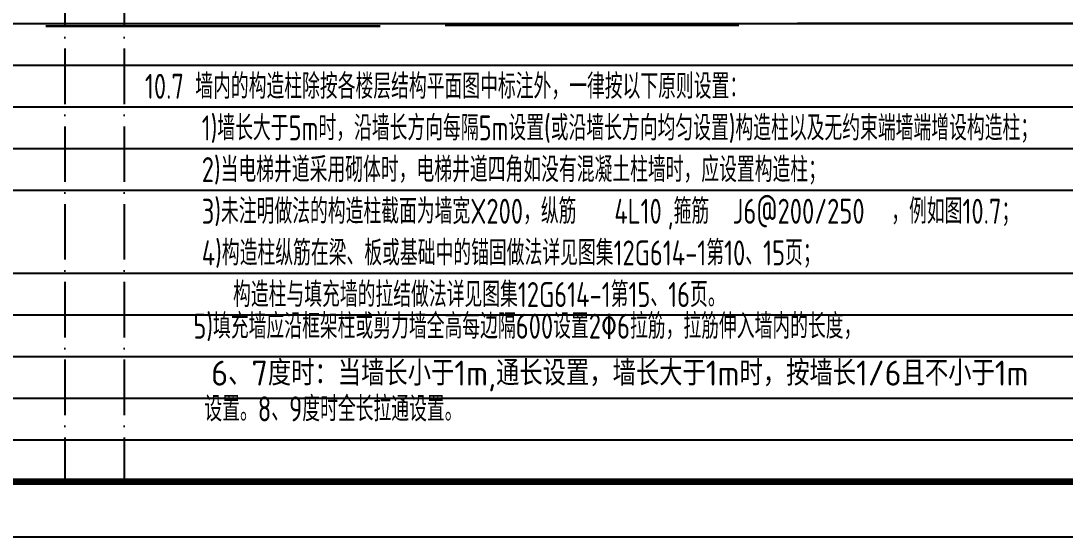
# Model space of a CAD drawing. Extents: x -1712635 to -854203, y -534641 to -21985.
# Drawn here: x -1576241 to -1557435, y -120393 to -111097 of the extents above; entities that cross this region are included whole.
import ezdxf
from ezdxf.enums import TextEntityAlignment as Align

# ---------------------------------------------------------------- set-up
doc = ezdxf.new("R2010")
doc.units = 0
doc.header["$LTSCALE"] = 1000
doc.linetypes.add('D1', pattern=[14, 10, -2, 0, -2])
doc.layers.get('Defpoints').update_dxf_attribs({"linetype": 'CONTINUOUS'})
doc.layers.add('C-SHET-TTLB', color=11, linetype='CONTINUOUS')
doc.layers.add('S-DETL-TEXT', color=7, linetype='CONTINUOUS')
doc.layers.add('S-1-TEXT', color=7, linetype='CONTINUOUS', lineweight=18)
doc.layers.add('S-1-修改', color=23, linetype='CONTINUOUS', lineweight=18)
doc.styles.add('TS', font='tssdeng.shx', dxfattribs={"width": 0.7, "bigfont": 'tssdchn.shx'})
doc.styles.add('TSSD_DIMENSION', font='Tssdeng.shx', dxfattribs={"width": 0.7, "bigfont": 'tssdchn.shx'})

msp = doc.modelspace()

# ---------------------------------------------------------------- linework, layer by layer
at = {"layer": 'C-SHET-TTLB'}
msp.add_lwpolyline([(-1490462.67, -60992.79), (-1490462.67, -120392.79), (-1595562.67, -120392.79), (-1595562.67, -60992.79)], close=True, dxfattribs=at)
at = {"layer": 'C-SHET-TTLB', "const_width": 120}
msp.add_lwpolyline([(-1593722.67, -61992.79), (-1491462.67, -61992.79), (-1491462.67, -119392.79), (-1593722.67, -119392.79)], close=True, dxfattribs=at)
at = {"layer": 'Defpoints', "color": 252, "linetype": 'D1', "ltscale": 0.1}
for p, q in [((-1575450.67, -65392.79), (-1575450.67, -119392.79)), ((-1574378.67, -65392.79), (-1574378.67, -119392.79))]:
    msp.add_line(p, q, dxfattribs=at)
at = {"layer": 'Defpoints', "color": 252}
for p, q in [((-1593722.67, -111142.79), (-1520162.67, -111142.79)), ((-1593722.67, -111892.79), (-1520162.67, -111892.79)), ((-1593722.67, -112642.79), (-1520162.67, -112642.79)), ((-1593722.67, -113392.79), (-1520162.67, -113392.79)), ((-1593722.67, -114142.79), (-1520162.67, -114142.79)), ((-1593722.67, -115642.79), (-1520162.67, -115642.79)), ((-1593722.67, -116392.79), (-1520162.67, -116392.79)), ((-1593722.67, -117142.79), (-1520162.67, -117142.79)), ((-1593722.67, -117892.79), (-1520162.67, -117892.79)), ((-1593722.67, -118642.79), (-1520162.67, -118642.79))]:
    msp.add_line(p, q, dxfattribs=at)
at = {"layer": 'S-DETL-TEXT', "color": 0, "const_width": 40}
for points in [[(-1562259.25, -111142.79), (-1557029.77, -111142.79)], [(-1575793.17, -111190.42), (-1569768.67, -111190.42)], [(-1568601.65, -111173.12), (-1563306.62, -111173.12)]]:
    msp.add_lwpolyline(points, dxfattribs=at)

# ---------------------------------------------------------------- texts
at = {"layer": 'S-1-TEXT', "style": 'TS', "width": 0.75}
for s, p in [('10.7 墙内的构造柱除按各楼层结构平面图中标注外，一律按以下原则设置：', (-1574006.59, -112500.36)), ('1)墙长大于5m时，沿墙长方向每隔5m设置(或沿墙长方向均匀设置)构造柱以及无约束端墙端增设构造柱；', (-1572983.25, -113250.36)), ('2)当电梯井道采用砌体时，电梯井道四角如没有混凝土柱墙时，应设置构造柱；', (-1572983.25, -114000.36)), ('3)未注明做法的构造柱截面为墙宽X200，纵筋        ,箍筋                ，例如图10.7；', (-1572983.25, -114750.36)), ('4)构造柱纵筋在梁、板或基础中的锚固做法详见图集12G614-1第10、15页；', (-1572983.25, -115500.36)), ('构造柱与填充墙的拉结做法详见图集12G614-1第15、16页。', (-1572420.2, -116250.36))]:
    msp.add_text(s, height=450, dxfattribs=at).set_placement(p)
at = {"layer": 'S-1-TEXT', "style": 'TSSD_DIMENSION', "width": 0.75}
for s, p in [('5)填充墙应沿框架柱或剪力墙全高每边隔600设置2%%1306拉筋，拉筋伸入墙内的长度，', (-1573134.21, -116954.94)), ('设置。8、9度时全长拉通设置。', (-1572935.68, -118443.98))]:
    msp.add_text(s, height=450, dxfattribs=at).set_placement(p, align=Align.BOTTOM_LEFT)
at = {"layer": 'S-1-TEXT', "style": 'TSSD_DIMENSION', "width": 0.891472}
msp.add_text('6、7度时：当墙长小于1m,通长设置，墙长大于1m时，按墙长1/6且不小于1m', height=450, dxfattribs=at).set_placement((-1572812.78, -117664.55), (-1558093.2, -117664.55), align=Align.FIT)
at = {"layer": 'S-1-修改', "color": 0, "style": 'TS', "width": 0.75}
for s, p in [('4L10', (-1565553.84, -114750.36)), ('J6@200/250', (-1563423.67, -114750.36))]:
    msp.add_text(s, height=450, dxfattribs=at).set_placement(p)

doc.saveas('drawing.dxf')
